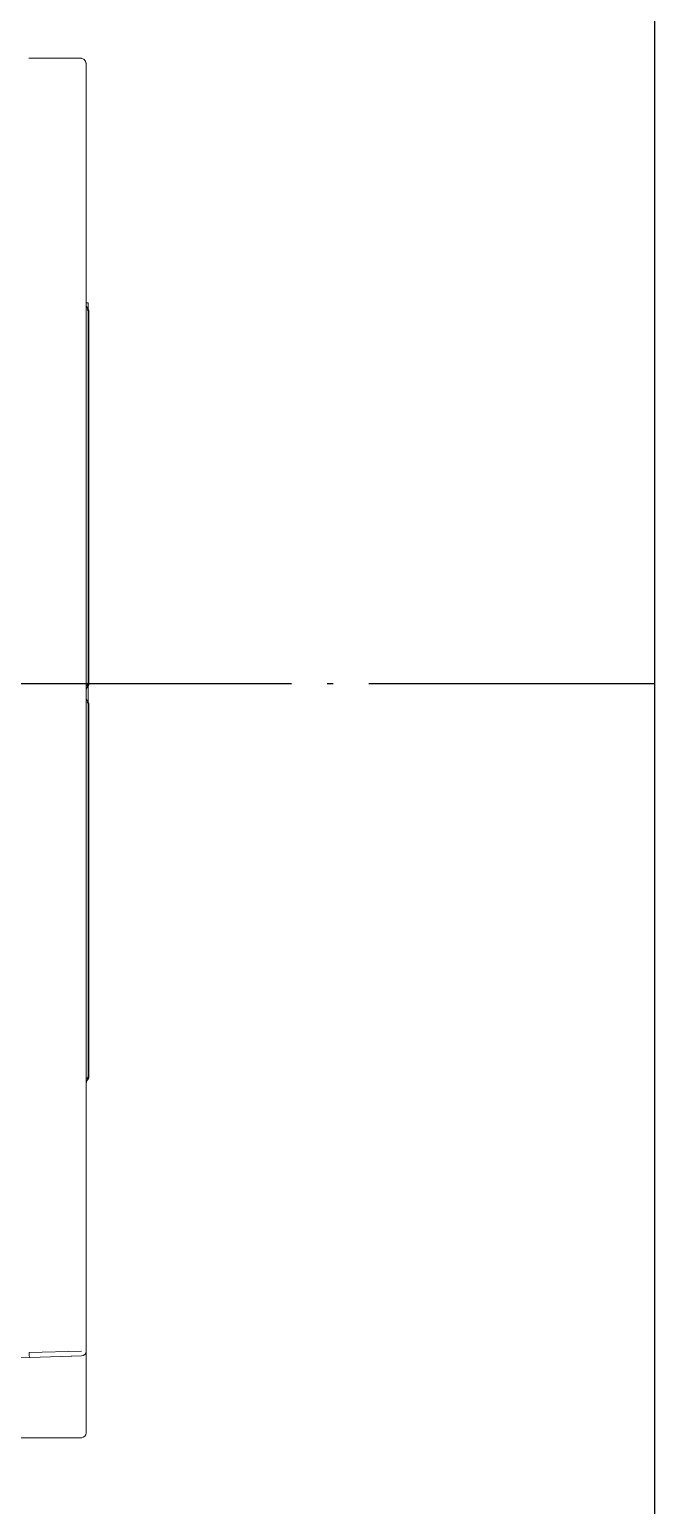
# Model space of a CAD drawing. Header units: millimetres. Extents: x 30557 to 235556, y -116603 to -73383.
# Drawn here: x 212454.7 to 212507.2, y -74306.1 to -74182.2 of the extents above; entities that cross this region are included whole.
import ezdxf

# ---------------------------------------------------------------- set-up
doc = ezdxf.new("R2010")
doc.units = ezdxf.units.MM
doc.linetypes.add('ZWCAD_ISO04W100', pattern=[30.5, 24, -3, 0.5, -3])
doc.layers.add('_Drawing', color=7, linetype='Continuous', lineweight=25)

# ---------------------------------------------------------------- blocks, each defined once
blk = doc.blocks.new('RS20-0800')
at = {"lineweight": 0}
for points in [[(16100.55, 3398.21), (16095.02, 3398.21)], [(16100.55, 3398.21), (16096.99, 3398.21)], [(16100.55, 3398.19), (16100.55, 3398.23)], [(16101.04, 3397.68), (16100.95, 3397.92), (16100.78, 3398.11), (16100.55, 3398.19)], [(16100.93, 3397.92), (16100.95, 3398)], [(16100.95, 3397.98), (16101.04, 3397.7)], [(16101.04, 3397.6), (16101.01, 3397.75)], [(16101.04, 3374.21), (16101.04, 3397.73)], [(16101.04, 3374.21), (16101.04, 3397.73)], [(16101.04, 3374.21), (16101.04, 3397.73)], [(16101.04, 3374.21), (16101.04, 3397.73)], [(16101.04, 3374.21), (16101.04, 3397.73)], [(16101.04, 3374.21), (16101.04, 3397.73)], [(16101.04, 3374.21), (16101.04, 3397.73)], [(16101.04, 3374.21), (16101.04, 3397.73)], [(16101.04, 3374.21), (16101.04, 3397.73)], [(16101.04, 3374.21), (16101.04, 3397.73)], [(16101.04, 3374.21), (16101.04, 3397.73)], [(16101.04, 3374.21), (16101.04, 3397.73)], [(16101.04, 3374.21), (16101.04, 3397.73)], [(16101.04, 3374.21), (16101.04, 3397.73)], [(16101.04, 3374.21), (16101.04, 3397.73)], [(16101.04, 3374.21), (16101.04, 3397.73)], [(16101.04, 3374.21), (16101.04, 3397.73)], [(16101.04, 3374.21), (16101.04, 3397.73)], [(16101.04, 3392.45), (16101.04, 3397.62)], [(16101.04, 3388.07), (16101.04, 3395.04)], [(16101.04, 3392.37), (16101.04, 3392.48)], [(16101.04, 3262.49), (16101.04, 3392.39)], [(16101.04, 3384.5), (16101.04, 3386)], [(16101.04, 3382.17), (16101.04, 3384.52)], [(16101.04, 3374.21), (16101.04, 3383.06)], [(16101.04, 3374.21), (16101.04, 3383.06)], [(16101.04, 3374.21), (16101.04, 3382.19)], [(16101.04, 3372.54), (16101.25, 3372.54)], [(16101.04, 3372.28), (16101.04, 3331.92)], [(16101.06, 3372.2), (16101.04, 3372.22), (16101.04, 3372.2)], [(16101.06, 3372.16), (16101.31, 3371.73)], [(16101.14, 3371.84), (16101.25, 3371.63)], [(16101.25, 3372.54), (16101.25, 3371.86)], [(16101.25, 3371.65), (16101.31, 3371.69), (16101.31, 3371.73)], [(16101.25, 3371.63), (16101.33, 3371.63)], [(16101.25, 3371.63), (16101.25, 3332.53)], [(16101.31, 3371.73), (16101.33, 3371.63)], [(16101.33, 3371.63), (16101.33, 3332.53)], [(16101.31, 3332.43), (16101.04, 3332)], [(16101.25, 3332.53), (16101.12, 3332.32)], [(16101.25, 3332.53), (16101.33, 3332.53)], [(16101.25, 3332.53), (16101.31, 3332.47), (16101.31, 3332.43)], [(16101.33, 3332.53), (16101.29, 3332.43)], [(16101.06, 3330.95), (16101.01, 3330.99)], [(16101.04, 3331.92), (16101.06, 3332.02)], [(16101.04, 3331.94), (16101.04, 3331.98)], [(16101.04, 3330.97), (16101.04, 3330.92)], [(16101.04, 3330.61), (16101.04, 3330.97)], [(16101.06, 3330.9), (16101.31, 3330.48)], [(16101.25, 3332.3), (16101.25, 3330.61)], [(16101.04, 3291.07), (16101.04, 3330.63)], [(16101.14, 3330.61), (16101.25, 3330.4)], [(16101.25, 3330.4), (16101.31, 3330.44), (16101.31, 3330.48)], [(16101.25, 3330.4), (16101.33, 3330.4)], [(16101.25, 3330.4), (16101.25, 3291.28)], [(16101.31, 3330.48), (16101.33, 3330.4)], [(16101.33, 3330.4), (16101.33, 3291.28)], [(16101.31, 3291.17), (16101.04, 3290.75)], [(16101.04, 3290.67), (16101.04, 3291.09)], [(16101.04, 3290.6), (16101.04, 3291.07)], [(16101.04, 3290.67), (16101.06, 3290.73)], [(16101.04, 3290.67), (16101.04, 3290.6)], [(16101.06, 3290.71), (16101.06, 3290.79)], [(16101.06, 3290.75), (16101.06, 3290.79)], [(16101.25, 3291.28), (16101.12, 3291.07)], [(16101.23, 3291.05), (16101.25, 3291.05)], [(16101.25, 3291.28), (16101.33, 3291.28)], [(16101.25, 3291.28), (16101.31, 3291.22), (16101.31, 3291.17)], [(16101.25, 3291.05), (16101.27, 3291.03)], [(16101.33, 3291.28), (16101.29, 3291.17)], [(16101.04, 3262.49), (16101.04, 3287.24)], [(16101.04, 3265.27), (16101.04, 3268.61)], [(16101.04, 3262.49), (16101.04, 3265.29)], [(16092.55, 3261.77), (16095.13, 3261.84)], [(16095.05, 3262.35), (16100.55, 3262.49)], [(16095.13, 3261.84), (16095.11, 3261.88), (16095.07, 3261.99), (16095.05, 3262.16), (16095.05, 3262.35)], [(16095.13, 3261.84), (16100.55, 3261.99)], [(16100.55, 3261.99), (16098.52, 3261.92)], [(16101.04, 3262.49), (16100.99, 3262.3), (16100.89, 3262.13), (16100.74, 3262.03), (16100.55, 3261.99)], [(16101.04, 3253.92), (16101.04, 3262.51)], [(16081.54, 3253.39), (16100.55, 3253.41)], [(16100.55, 3253.41), (16100.74, 3253.46), (16100.89, 3253.56), (16100.99, 3253.73), (16101.04, 3253.92)], [(16100.55, 3253.41), (16100.57, 3253.39)]]:
    blk.add_lwpolyline(points, dxfattribs=at)

msp = doc.modelspace()

# ---------------------------------------------------------------- linework, layer by layer
at = {"color": 4, "linetype": 'ZWCAD_ISO04W100', "lineweight": -3}
msp.add_line((212507.18, -74237.15), (211967.19, -74237.15), dxfattribs=at)
at = {"layer": '_Drawing', "lineweight": -3}
msp.add_line((212507.18, -74147.16), (212507.18, -75427.2), dxfattribs=at)

# ---------------------------------------------------------------- block references
at = {"color": 0, "xscale": 0.8000000000465661, "yscale": 0.7999999998137355, "zscale": 0.8}
msp.add_blockref('RS20-0800', (199578.61, -76903.18), dxfattribs=at)

doc.saveas('drawing.dxf')
